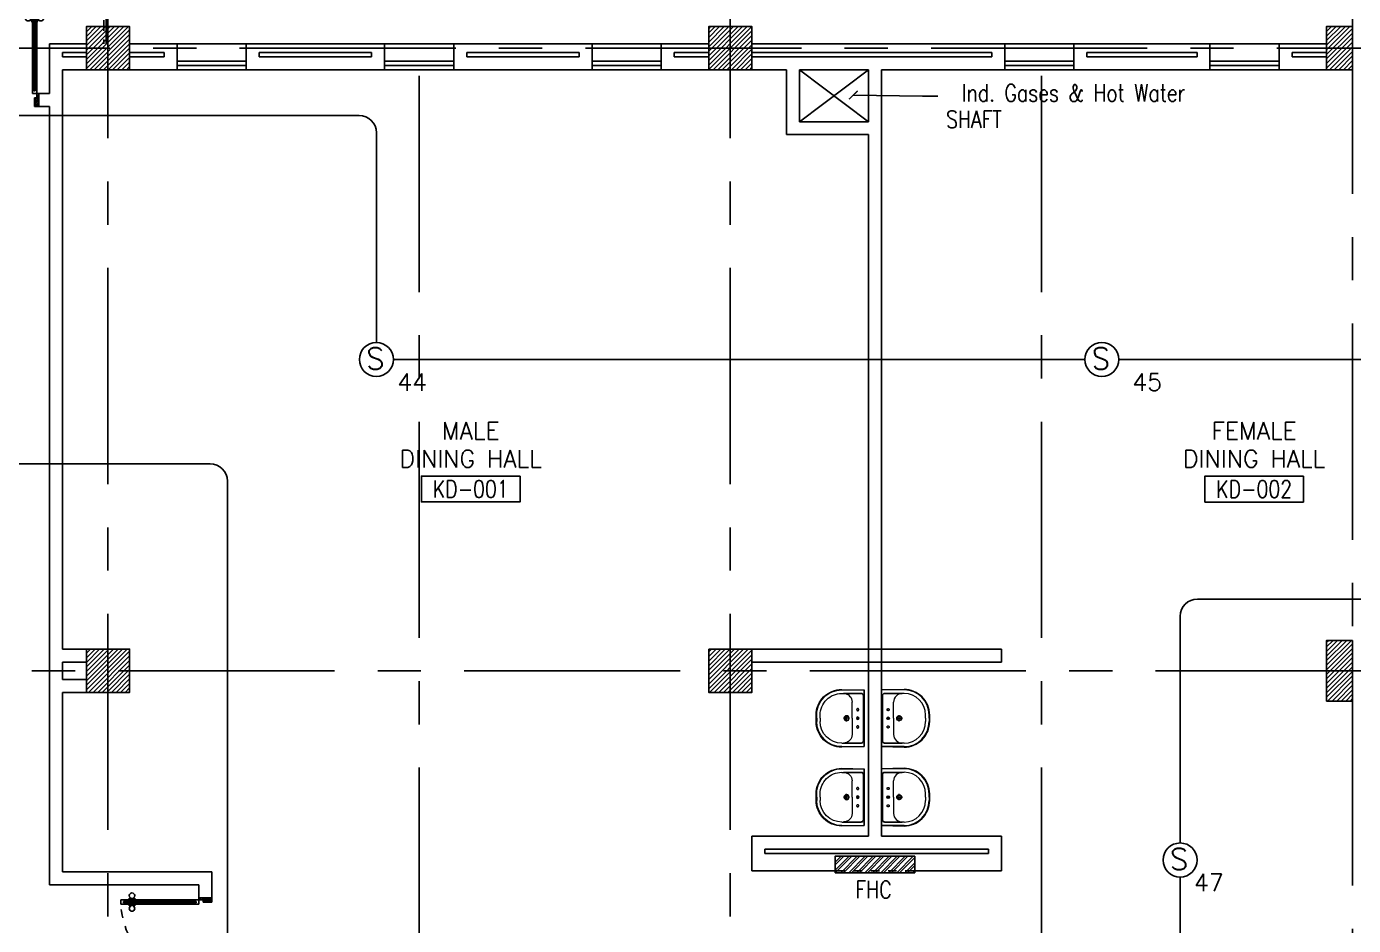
# Model space of a CAD drawing. Extents: x 0 to 93.3, y -13.5 to 76.8.
# Drawn here: x 23.64 to 38.99, y 54.07 to 64.47 of the extents above; entities that cross this region are included whole.
import ezdxf
from ezdxf.enums import TextEntityAlignment as Align

# ---------------------------------------------------------------- set-up
doc = ezdxf.new("R2010")
doc.units = 0
doc.header["$MEASUREMENT"] = 0
doc.header["$PDMODE"] = 3
doc.header["$PDSIZE"] = 0.1
for name, pattern in [('CENTERX2', [4, 2.5, -0.5, 0.5, -0.5]), ('DASHED', [0.75, 0.5, -0.25]), ('HIDDEN', [0.375, 0.25, -0.125]), ('HIDDEN2', [0.1875, 0.125, -0.0625])]:
    doc.linetypes.add(name, pattern=pattern)
doc.layers.get('0').update_dxf_attribs({"color": 11, "linetype": 'CONTINUOUS'})
doc.layers.get('DEFPOINTS').update_dxf_attribs({"color": 11, "linetype": 'CONTINUOUS'})
for name, color, linetype in [('A-JEERI', 11, 'CONTINUOUS'), ('AX-DIM', 11, 'CONTINUOUS'), ('AXES', 11, 'CENTERX2'), ('COL', 11, 'CONTINUOUS'), ('DOOR', 11, 'CONTINUOUS'), ('E-FIRE', 4, 'CONTINUOUS'), ('E-WIRE', 4, 'CONTINUOUS'), ('FHC', 11, 'CONTINUOUS'), ('FIX', 11, 'CONTINUOUS'), ('HAT', 11, 'CONTINUOUS'), ('INSUL', 11, 'CONTINUOUS'), ('RM-BOX', 11, 'CONTINUOUS'), ('RM-NAME', 11, 'CONTINUOUS'), ('RM-NO', 11, 'CONTINUOUS'), ('SHAFT', 11, 'CONTINUOUS'), ('STR', 11, 'CONTINUOUS'), ('WALL', 11, 'CONTINUOUS'), ('WIN', 11, 'CONTINUOUS')]:
    doc.layers.add(name, color=color, linetype=linetype)
doc.styles.add('ROMANS', font='ROMANS.shx', dxfattribs={"width": 0.6})
doc.dimstyles.new('STANDARD in', dxfattribs={"dimtxt": 0.2, "dimasz": 0.1, "dimexe": 0.07, "dimexo": 0.05, "dimgap": 0.1, "dimtad": 1, "dimdec": 0, "dimlfac": 1000, "dimzin": 0, "dimdsep": 46, "dimtxsty": 'ROMANS', "dimblk": 'ARCHTICK', "dimcen": 0.05, "dimdle": 0.05, "dimclrd": 7, "dimclre": 7, "dimclrt": 2, "dimadec": 0, "dimazin": 0, "dimtfac": 1, "dimtdec": 0, "dimtmove": 2, "dimatfit": 3, "dimldrblk": 'ARCHTICK', "dimfxl": 0, "dimtolj": 1, "dimtzin": 0, "dimarcsym": 0})

# ---------------------------------------------------------------- blocks, each defined once
blk = doc.blocks.new('A$C272A55A0')
at = {"layer": 'DOOR', "color": 0, "linetype": 'ByBlock'}
for p, q in [((0, 900), (0, 1050)), ((50, 1050), (0, 1050)), ((25, 950), (50, 950)), ((25, 900), (25, 950)), ((50, 950), (50, 1050)), ((1750, 950), (1750, 1050)), ((1750, 1050), (1800, 1050)), ((1775, 950), (1750, 950)), ((1775, 900), (1775, 950)), ((1800, 1050), (1800, 900)), ((0, 900), (25, 900)), ((75, 900), (25, 900)), ((25, 850), (25, 900)), ((42, 850), (25, 850)), ((58, 870), (42, 870)), ((42, 870), (42, 850)), ((58, 850), (58, 870)), ((75, 850), (58, 850)), ((75, 900), (75, 850)), ((1725, 900), (1775, 900)), ((1725, 900), (1725, 850)), ((1725, 850), (1742, 850)), ((1742, 870), (1758, 870)), ((1742, 850), (1742, 870)), ((1758, 870), (1758, 850)), ((1758, 850), (1775, 850)), ((1800, 900), (1775, 900)), ((1775, 850), (1775, 900)), ((1718, 160), (1709, 160)), ((1709, 95), (1709, 160)), ((1725, 173), (1718, 173)), ((1718, 173), (1718, 83)), ((1718, 95), (1718, 160)), ((1775, 173), (1782, 173)), ((1782, 173), (1782, 83)), ((1782, 160), (1791, 160)), ((1782, 95), (1782, 160)), ((1791, 95), (1791, 160)), ((25, 50), (42, 50)), ((25, 50), (25, 0)), ((25, 0), (75, 0)), ((75, 0), (25, 0)), ((42, 50), (42, 30)), ((42, 30), (58, 30)), ((58, 50), (75, 50)), ((58, 50), (58, 30)), ((75, 50), (75, 0)), ((1718, 95), (1709, 95)), ((1725, 83), (1718, 83)), ((1742, 50), (1725, 50)), ((1725, 50), (1725, 0)), ((1775, 0), (1725, 0)), ((1725, 0), (1775, 0)), ((1742, 50), (1742, 30)), ((1758, 30), (1742, 30)), ((1775, 50), (1758, 50)), ((1758, 50), (1758, 30)), ((1775, 83), (1782, 83)), ((1775, 50), (1775, 0)), ((1782, 95), (1791, 95))]:
    blk.add_line(p, q, dxfattribs=at)
at = {"layer": 'DOOR', "color": 9, "linetype": 'ByBlock'}
for p, q in [((50, 1050), (0, 1010)), ((50, 1050), (0, 937)), ((50, 1050), (37, 950)), ((1750, 1050), (1800, 1010)), ((1750, 1050), (1800, 937)), ((1750, 1050), (1763, 950))]:
    blk.add_line(p, q, dxfattribs=at)
at = {"layer": 'DOOR', "linetype": 'ByBlock'}
for p, q in [((25, 850), (25, 50)), ((42, 850), (42, 50)), ((58, 850), (58, 50)), ((75, 50), (75, 850)), ((1725, 50), (1725, 850)), ((1742, 850), (1742, 50)), ((1758, 850), (1758, 50)), ((1775, 850), (1775, 50))]:
    blk.add_line(p, q, dxfattribs=at)
at = {"layer": 'DOOR', "color": 0, "linetype": 'ByBlock'}
for centre in [(1676, 128), (1824, 128)]:
    blk.add_circle(centre, 32.4, dxfattribs=at)
at = {"layer": 'DOOR', "color": 9, "linetype": 'ByBlock'}
for centre, radius, start, end in [((50, 1050), 54.4, 203.2074, 270), ((50, 1050), 74.4, 227.7764, 270), ((50, 1050), 94.4, 238.0182, 270), ((50, 1050), 114, 244.0838, 257.3774), ((50, 1050), 134, 248.1598, 259.28), ((50, 1050), 34.4, 180, 270), ((50, 1050), 14.4, 180, 270), ((1750, 1050), 14.4, 270, 0), ((1750, 1050), 34.4, 270, 0), ((1750, 1050), 54.4, 270, 336.7926), ((1750, 1050), 74.4, 270, 312.2236), ((1750, 1050), 94.4, 270, 301.9818), ((1750, 1050), 114, 282.6226, 295.9162), ((1750, 1050), 134, 280.72, 291.8402), ((50, 1050), 154, 251.1053, 256.2858), ((1750, 1050), 154, 283.7142, 288.8947)]:
    blk.add_arc(centre, radius, start, end, dxfattribs=at)
at = {"layer": 'DOOR', "linetype": 'HIDDEN', "ltscale": 0.5}
for centre, start, end in [((50, 851), 268.3174, 3.2965), ((1750, 851), 176.7035, 271.6826)]:
    blk.add_arc(centre, 851, start, end, dxfattribs=at)
at = {"layer": 'WALL', "linetype": 'ByBlock'}
blk.add_line((1800, 900), (1800, 1050), dxfattribs=at)
blk = doc.blocks.new('*X46')
at = {"color": 0}
for p, q in [((84179, 62330), (84651, 62801)), ((84179, 62383), (84598, 62801)), ((84179, 62436), (84545, 62801)), ((84179, 62489), (84492, 62801)), ((84179, 62542), (84438, 62801)), ((84179, 62595), (84385, 62801)), ((84179, 62648), (84332, 62801)), ((84179, 62701), (84279, 62801)), ((84179, 62754), (84226, 62801)), ((84204, 62301), (84679, 62777)), ((84257, 62301), (84679, 62724)), ((84310, 62301), (84679, 62671)), ((84363, 62301), (84679, 62617)), ((84416, 62301), (84679, 62564)), ((84469, 62301), (84679, 62511)), ((84522, 62301), (84679, 62458)), ((84575, 62301), (84679, 62405)), ((84628, 62301), (84679, 62352))]:
    blk.add_line(p, q, dxfattribs=at)
blk = doc.blocks.new('RM1')
at = {"layer": 'RM-BOX'}
blk.add_lwpolyline([(570, -200), (-570, -200), (-570, -500), (570, -500)], close=True, dxfattribs=at)
at = {"layer": 'RM-NAME', "style": 'ROMANS'}
for tag, p in [('ROOMNAME1', (0, 324)), ('ROOMNAME2', (0, 0))]:
    blk.add_attdef(tag, text='', height=200, dxfattribs=at).set_placement(p, align=Align.MIDDLE)
at = {"layer": 'RM-NO', "style": 'ROMANS', "width": 0.8}
blk.add_attdef('ROOMNO', text='', height=200, dxfattribs=at).set_placement((0, -350), align=Align.MIDDLE)
blk = doc.blocks.new('*X95')
at = {"color": 0}
for p, q in [((203889, 62343), (204346, 62801)), ((203889, 62396), (204293, 62801)), ((203889, 62450), (204240, 62801)), ((203889, 62503), (204187, 62801)), ((203889, 62556), (204134, 62801)), ((203889, 62609), (204081, 62801)), ((203889, 62662), (204028, 62801)), ((203889, 62715), (203975, 62801)), ((203889, 62768), (203922, 62801)), ((203899, 62301), (204389, 62790)), ((203952, 62301), (204389, 62737)), ((204005, 62301), (204389, 62684)), ((204058, 62301), (204389, 62631)), ((204111, 62301), (204389, 62578)), ((204164, 62301), (204389, 62525)), ((204217, 62301), (204389, 62472)), ((204270, 62301), (204389, 62419)), ((204323, 62301), (204389, 62366)), ((204376, 62301), (204389, 62313))]:
    blk.add_line(p, q, dxfattribs=at)
blk = doc.blocks.new('A$C010A25D0')
at = {"layer": 'DOOR', "color": 0, "linetype": 'ByBlock'}
for p, q in [((0, 2031), (0, 1981)), ((0, 1981), (0, 2031)), ((50, 2031), (0, 2031)), ((30, 2014), (30, 1998)), ((50, 2014), (30, 2014)), ((50, 1998), (30, 1998)), ((50, 2031), (50, 2014)), ((50, 1998), (50, 1981)), ((83, 2031), (83, 2038)), ((173, 2038), (83, 2038)), ((95, 2038), (95, 2047)), ((95, 2047), (160, 2047)), ((95, 2038), (160, 2038)), ((160, 2038), (160, 2047)), ((173, 2031), (173, 2038)), ((950, 2014), (950, 2031)), ((950, 2031), (1000, 2031)), ((970, 2014), (950, 2014)), ((950, 1981), (950, 1998)), ((950, 1998), (970, 1998)), ((970, 1998), (970, 2014)), ((1000, 2056), (1000, 2031)), ((1000, 2056), (1150, 2056)), ((1000, 1981), (1000, 2031)), ((1000, 2031), (1050, 2031)), ((1050, 2031), (1050, 2006)), ((1050, 2006), (1150, 2006)), ((1150, 2006), (1150, 2056)), ((50, 1981), (0, 1981)), ((83, 1981), (83, 1974)), ((173, 1974), (83, 1974)), ((95, 1974), (95, 1965)), ((95, 1974), (160, 1974)), ((95, 1965), (160, 1965)), ((160, 1974), (160, 1965)), ((173, 1981), (173, 1974)), ((1000, 1981), (950, 1981)), ((50, 131), (0, 131)), ((0, 131), (0, 81)), ((0, 81), (0, 131)), ((50, 81), (0, 81)), ((50, 114), (30, 114)), ((30, 98), (30, 114)), ((50, 98), (30, 98)), ((50, 114), (50, 131)), ((50, 81), (50, 98)), ((173, 138), (83, 138)), ((83, 131), (83, 138)), ((83, 81), (83, 74)), ((173, 74), (83, 74)), ((95, 147), (160, 147)), ((95, 138), (95, 147)), ((95, 138), (160, 138)), ((95, 74), (160, 74)), ((95, 74), (95, 65)), ((95, 65), (160, 65)), ((160, 138), (160, 147)), ((160, 74), (160, 65)), ((173, 131), (173, 138)), ((173, 81), (173, 74)), ((1000, 131), (950, 131)), ((950, 131), (950, 114)), ((950, 114), (970, 114)), ((970, 98), (950, 98)), ((950, 98), (950, 81)), ((950, 81), (1000, 81)), ((970, 114), (970, 98)), ((1000, 131), (1000, 81)), ((1000, 56), (1000, 81)), ((1000, 81), (1050, 81)), ((1000, 56), (1150, 56)), ((1050, 81), (1050, 106)), ((1050, 106), (1150, 106)), ((1150, 106), (1150, 56))]:
    blk.add_line(p, q, dxfattribs=at)
at = {"layer": 'DOOR', "linetype": 'ByBlock'}
for p, q in [((950, 2031), (50, 2031)), ((950, 2014), (50, 2014)), ((950, 1998), (50, 1998)), ((50, 1981), (950, 1981)), ((50, 131), (950, 131)), ((950, 114), (50, 114)), ((950, 98), (50, 98)), ((950, 81), (50, 81)), ((1150, 56), (1000, 56))]:
    blk.add_line(p, q, dxfattribs=at)
at = {"layer": 'DOOR', "color": 9, "linetype": 'ByBlock'}
for p, q in [((1150, 2006), (1037, 2056)), ((1150, 2006), (1050, 2019)), ((1150, 2006), (1110, 2056)), ((1150, 106), (1037, 56)), ((1150, 106), (1050, 93)), ((1150, 106), (1110, 56))]:
    blk.add_line(p, q, dxfattribs=at)
at = {"layer": 'DOOR', "color": 0, "linetype": 'ByBlock'}
for centre in [(128, 2079), (128, 1932), (128, 179), (128, 32)]:
    blk.add_circle(centre, 32.4, dxfattribs=at)
at = {"layer": 'DOOR', "linetype": 'HIDDEN', "ltscale": 0.5}
for centre, start, end in [((951, 2006), 178.494, 272.9568), ((951, 106), 87.0432, 181.506)]:
    blk.add_arc(centre, 951, start, end, dxfattribs=at)
at = {"layer": 'DOOR', "color": 9, "linetype": 'ByBlock'}
for centre, radius, start, end in [((1150, 2006), 154, 161.1053, 166.2858), ((1150, 2006), 134, 158.1598, 169.28), ((1150, 2006), 114, 154.0838, 167.3774), ((1150, 2006), 94.4, 148.0182, 180), ((1150, 2006), 74.4, 137.7764, 180), ((1150, 2006), 54.4, 113.2074, 180), ((1150, 2006), 34.4, 90, 180), ((1150, 2006), 14.4, 90, 180), ((1150, 106), 154, 193.7142, 198.8947), ((1150, 106), 134, 190.72, 201.8402), ((1150, 106), 114, 192.6226, 205.9162), ((1150, 106), 94.4, 180, 211.9818), ((1150, 106), 74.4, 180, 222.2236), ((1150, 106), 54.4, 180, 246.7926), ((1150, 106), 34.4, 180, 270), ((1150, 106), 14.4, 180, 270)]:
    blk.add_arc(centre, radius, start, end, dxfattribs=at)
at = {"layer": 'WALL'}
blk.add_line((1000, 56), (1150, 56), dxfattribs=at)
blk = doc.blocks.new('*X114')
at = {"color": 0}
for p, q in [((196689, 69515), (197174, 70001)), ((196689, 69568), (197121, 70001)), ((196689, 69621), (197068, 70001)), ((196689, 69675), (197015, 70001)), ((196689, 69728), (196962, 70001)), ((196689, 69781), (196909, 70001)), ((196689, 69834), (196856, 70001)), ((196689, 69887), (196803, 70001)), ((196689, 69940), (196750, 70001)), ((196689, 69993), (196697, 70001)), ((196727, 69501), (197189, 69962)), ((196780, 69501), (197189, 69909)), ((196833, 69501), (197189, 69856)), ((196886, 69501), (197189, 69803)), ((196939, 69501), (197189, 69750)), ((196992, 69501), (197189, 69697)), ((197045, 69501), (197189, 69644)), ((197098, 69501), (197189, 69591)), ((197151, 69501), (197189, 69538))]:
    blk.add_line(p, q, dxfattribs=at)
blk = doc.blocks.new('*X112')
at = {"color": 0}
for p, q in [((203887, 69501), (204387, 70001)), ((203889, 69556), (204334, 70001)), ((203889, 69609), (204281, 70001)), ((203889, 69662), (204228, 70001)), ((203889, 69715), (204175, 70001)), ((203889, 69768), (204121, 70001)), ((203889, 69821), (204068, 70001)), ((203889, 69874), (204015, 70001)), ((203889, 69927), (203962, 70001)), ((203889, 69980), (203909, 70001)), ((203940, 69501), (204389, 69950)), ((203993, 69501), (204389, 69897)), ((204046, 69501), (204389, 69844)), ((204099, 69501), (204389, 69791)), ((204152, 69501), (204389, 69738)), ((204205, 69501), (204389, 69685)), ((204258, 69501), (204389, 69632)), ((204311, 69501), (204389, 69579)), ((204364, 69501), (204389, 69526))]:
    blk.add_line(p, q, dxfattribs=at)
blk = doc.blocks.new('_ARCHTICK')
at = {"color": 0, "linetype": 'ByBlock', "const_width": 0.15}
blk.add_lwpolyline([(-0.5, -0.5), (0.5, 0.5)], dxfattribs=at)
blk = doc.blocks.new('*D137')
at = {"layer": 'AX-DIM', "color": 7, "lineweight": -2}
for p, q in [((6.53, 75.605), (81.32, 75.605)), ((6.58, 73.123), (6.58, 75.675)), ((81.27, 63.477), (81.27, 75.675))]:
    blk.add_line(p, q, dxfattribs=at)
at = {"layer": 'DEFPOINTS', "color": 0}
for p in [(81.27, 75.605), (6.58, 73.073), (81.27, 63.427)]:
    blk.add_point(p, dxfattribs=at)
at = {"layer": 'AX-DIM', "color": 7, "lineweight": -2, "xscale": 0.1, "yscale": 0.1, "zscale": 0.1, "rotation": 180}
blk.add_blockref('_ARCHTICK', (6.58, 75.605), dxfattribs=at)
at = {"layer": 'AX-DIM', "color": 7, "lineweight": -2, "xscale": 0.1, "yscale": 0.1, "zscale": 0.1}
blk.add_blockref('_ARCHTICK', (81.27, 75.605), dxfattribs=at)
at = {"layer": 'AX-DIM', "color": 2, "insert": (43.925, 75.805), "char_height": 0.2, "attachment_point": 5, "style": 'ROMANS'}
blk.add_mtext('\\A1;74690', dxfattribs=at)
blk = doc.blocks.new('C-300')
at = {"layer": 'HAT', "linetype": 'ByBlock', "ltscale": 0.3}
h = blk.add_hatch(dxfattribs=at)
h.set_pattern_fill('ANSI31', color=8, scale=300, style=0)
h.set_pattern_definition([(45, (-258496.182, -82361.005), (-26.5165043, 26.5165043), [])])
h.paths.add_polyline_path([(300, 500), (0, 500), (0, 250), (300, 250)])
h.paths.add_polyline_path([(300, 250), (0, 250), (0, 0), (300, 0)])
at = {"layer": 'COL'}
blk.add_lwpolyline([(0, 500), (300, 500), (300, 0), (0, 0)], close=True, dxfattribs=at)
blk = doc.blocks.new('LAV-003')
at = {"layer": 'FIX', "linetype": 'ByBlock'}
blk.add_line((-328, -25), (328, -25), dxfattribs=at)
at = {"layer": 'FIX', "linetype": 'Continuous', "lineweight": 20}
for p, q in [((-328, -285), (-328, -25)), ((328, -285), (328, -25)), ((-288, -285), (-288, -265)), ((0, -165), (-187, -165)), ((0, -165), (187, -165)), ((287, -285), (287, -265)), ((0, -535), (-38, -535)), ((0, -575), (-38, -575)), ((0, -535), (38, -535)), ((0, -575), (38, -575))]:
    blk.add_line(p, q, dxfattribs=at)
at = {"layer": 'FIX', "linetype": 'ByBlock', "ltscale": 0.3}
for p, q in [((-288, -265), (-288, -60)), ((0, -35), (-262, -35)), ((0, -35), (262, -35)), ((287, -265), (287, -60))]:
    blk.add_line(p, q, dxfattribs=at)
at = {"layer": 'FIX', "lineweight": 20}
for p, q in [((-16, -101), (15, -101)), ((0, -85), (0, -116))]:
    blk.add_line(p, q, dxfattribs=at)
at = {"layer": 'FIX', "linetype": 'DASHED', "lineweight": 20, "ltscale": 0.04}
for p, q in [((-36, -230), (37, -230)), ((0, -194), (0, -266))]:
    blk.add_line(p, q, dxfattribs=at)
at = {"layer": 'FIX', "linetype": 'Continuous', "lineweight": 20}
blk.add_lwpolyline([(295, -25), (0, -25), (-328, -25), (-334, -285, 0.414214), (-38, -582), (0, -582), (38, -582, 0.414214), (334, -285), (328, -25), (0, -25)], format="xyb", dxfattribs=at)
at = {"layer": 'FIX', "linetype": 'HIDDEN', "lineweight": 20, "ltscale": 0.05}
for centre in [(-100, -101), (100, -101)]:
    blk.add_circle(centre, 12.4, dxfattribs=at)
at = {"layer": 'FIX', "lineweight": 20}
for centre, radius in [((0, -101), 15.5), ((0, -230), 29.5), ((0, -230), 22.5)]:
    blk.add_circle(centre, radius, dxfattribs=at)
at = {"layer": 'FIX', "linetype": 'ByBlock', "ltscale": 0.3}
for centre, start, end in [((-262, -60), 90, 180), ((262, -60), 0, 90)]:
    blk.add_arc(centre, 25, start, end, dxfattribs=at)
at = {"layer": 'FIX', "linetype": 'Continuous', "lineweight": 20}
for centre, radius, start, end in [((-38, -285), 290, 180, 270), ((-38, -285), 250, 180, 270), ((-187, -265), 100, 90, 180), ((38, -285), 290, 270, 0), ((38, -285), 250, 270, 0), ((187, -265), 100, 0, 90)]:
    blk.add_arc(centre, radius, start, end, dxfattribs=at)
blk = doc.blocks.new('S')
at = {"layer": 'E-FIRE'}
blk.add_circle((0, 0), 197, dxfattribs=at)
at = {"layer": 'E-FIRE', "color": 3, "style": 'ROMANS'}
blk.add_text('S', height=250, dxfattribs=at).set_placement((-119, -115))

msp = doc.modelspace()

# ---------------------------------------------------------------- hatches: boundary and pattern name
at = {"layer": 'FHC', "linetype": 'ByBlock', "ltscale": 0.3}
h = msp.add_hatch(dxfattribs=at)
h.set_pattern_fill('ANSI32', color=11, scale=175, style=0)
h.set_pattern_definition([(44.999998, (-199.20165, 23.63371), (-0.046403885, 0.046403882), []), (44.999998, (-199.17071, 23.63371), (-0.046403885, 0.046403882), [])])
h.paths.add_polyline_path([(33.9145, 54.6847), (33.9145, 54.8747), (32.9945, 54.8747), (32.9945, 54.6847)])
h.paths.add_polyline_path([(32.7819, 54.2636), (32.7819, 54.6844), (33.0444, 54.6844), (33.0444, 54.2636)], flags=9)
at = {"layer": 'HAT'}
h = msp.add_hatch(dxfattribs=at)
h.set_pattern_fill('ANSI31', color=256, scale=0.3, style=0)
h.set_pattern_definition([(45, (-344.765687, -5.511), (-0.0265165043, 0.0265165043), [])])
h.paths.add_polyline_path([(38.9795, 57.02), (38.9795, 57.37), (38.6795, 57.37), (38.6795, 57.02)])
h.paths.add_polyline_path([(38.6795, 56.67), (38.9795, 56.67), (38.9795, 57.02), (38.6795, 57.02)])

# ---------------------------------------------------------------- linework, layer by layer
at = {"layer": 'AXES'}
for p, q in [((24.5795, -12.8215), (24.5795, 76.0748)), ((31.7795, -12.8215), (31.7795, 76.0748)), ((38.9795, -1.4643), (38.9795, 75.7248)), ((92.6023, 64.22), (22.7795, 64.22)), ((28.1795, 5.4), (28.1795, 64.22)), ((35.3795, 5.4), (35.3795, 64.22)), ((0.7, 57.02), (92.5981, 57.02))]:
    msp.add_line(p, q, dxfattribs=at)
at = {"layer": 'COL'}
for points in [[(24.3295, 63.97), (24.3295, 64.47), (24.8295, 64.47), (24.8295, 63.97)], [(31.5295, 63.97), (31.5295, 64.47), (32.0295, 64.47), (32.0295, 63.97)], [(24.3295, 57.27), (24.3295, 56.77), (24.8295, 56.77), (24.8295, 57.27)], [(31.5295, 57.27), (31.5295, 56.77), (32.0295, 56.77), (32.0295, 57.27)], [(38.9795, 57.37), (38.9795, 56.67), (38.6795, 56.67), (38.6795, 57.37)]]:
    msp.add_lwpolyline(points, close=True, dxfattribs=at)
at = {"layer": 'E-WIRE', "color": 4}
for p, q in [((22.0045, 63.4423), (27.4846, 63.4423)), ((27.6846, 60.8171), (27.6846, 63.2423)), ((35.8812, 60.62), (27.8817, 60.62)), ((36.2754, 60.62), (40.9787, 60.62)), ((22.9766, 59.4128), (25.7607, 59.4128)), ((25.9607, 52.0557), (25.9607, 59.2128))]:
    msp.add_line(p, q, dxfattribs=at)
at = {"layer": 'E-WIRE'}
for p, q in [((37.1839, 57.8494), (40.9758, 57.8494)), ((36.9839, 55.0282), (36.9839, 57.6494)), ((36.9839, 54.634), (36.9839, 52.9808))]:
    msp.add_line(p, q, dxfattribs=at)
at = {"layer": 'E-WIRE', "color": 4}
for centre in [(27.4846, 63.2423), (25.7607, 59.2128)]:
    msp.add_arc(centre, 0.2, 0, 90, dxfattribs=at)
at = {"layer": 'E-WIRE'}
msp.add_arc((37.1839, 57.6494), 0.2, 90, 180, dxfattribs=at)
at = {"layer": 'FHC', "linetype": 'ByBlock', "ltscale": 0.3}
for p, q in [((32.9945, 54.8747), (33.9145, 54.8747)), ((32.9945, 54.6847), (32.9945, 54.8747)), ((33.9145, 54.8747), (33.9145, 54.6847)), ((33.9145, 54.6847), (32.9945, 54.6847))]:
    msp.add_line(p, q, dxfattribs=at)
at = {"layer": 'FHC', "color": 250, "linetype": 'HIDDEN', "ltscale": 0.25}
msp.add_line((33.0043, 54.7077), (33.9138, 54.7077), dxfattribs=at)
at = {"layer": 'INSUL'}
for p, q in [((24.0545, 64.12), (24.0545, 64.17)), ((24.0545, 64.17), (24.3295, 64.17)), ((24.0545, 64.17), (24.3295, 64.17)), ((24.0545, 64.12), (24.0545, 64.17)), ((24.0545, 64.12), (24.0545, 64.17)), ((24.0545, 64.12), (24.3295, 64.12)), ((24.0545, 64.12), (24.3295, 64.12)), ((24.8295, 64.17), (25.2295, 64.17)), ((25.1795, 64.17), (24.8295, 64.17)), ((24.8295, 64.12), (25.2295, 64.12)), ((25.1795, 64.12), (24.8295, 64.12)), ((25.2295, 64.17), (25.2295, 64.12)), ((26.3295, 64.17), (27.6295, 64.17)), ((26.3295, 64.17), (26.3295, 64.12)), ((26.3295, 64.12), (27.6295, 64.12)), ((27.6295, 64.17), (27.6295, 64.12)), ((30.0295, 64.17), (28.7295, 64.17)), ((28.7295, 64.17), (28.7295, 64.12)), ((30.0295, 64.12), (28.7295, 64.12)), ((30.0295, 64.17), (30.0295, 64.12)), ((31.1295, 64.17), (31.5295, 64.17)), ((31.1295, 64.17), (31.1295, 64.12)), ((31.1295, 64.12), (31.5295, 64.12)), ((32.0295, 64.17), (34.8045, 64.17)), ((32.0295, 64.12), (34.8045, 64.12)), ((34.8045, 64.17), (34.8045, 64.12)), ((37.1795, 64.17), (35.9045, 64.17)), ((35.9045, 64.17), (35.9045, 64.12)), ((37.1795, 64.12), (35.9045, 64.12)), ((37.1795, 64.17), (37.1795, 64.12)), ((38.2795, 64.17), (38.6795, 64.17)), ((38.2795, 64.17), (38.2795, 64.12)), ((38.2795, 64.12), (38.6795, 64.12))]:
    msp.add_line(p, q, dxfattribs=at)
at = {"layer": 'SHAFT', "color": 251, "linetype": 'ByBlock'}
for p, q in [((32.5795, 63.97), (33.3795, 63.37)), ((32.5795, 63.37), (33.3795, 63.97))]:
    msp.add_line(p, q, dxfattribs=at)
at = {"layer": 'STR', "linetype": 'HIDDEN2'}
msp.add_line((24.5295, 67.47), (24.5295, 64.27), dxfattribs=at)
at = {"layer": 'STR'}
msp.add_line((24.5595, 67.49), (24.5595, 64.27), dxfattribs=at)
at = {"layer": 'WALL'}
for p, q in [((23.9045, 64.27), (24.3295, 64.27)), ((23.9045, 64.27), (23.9045, 63.695)), ((23.9045, 64.27), (23.9045, 63.695)), ((23.9045, 64.27), (24.3295, 64.27)), ((23.9045, 64.27), (23.9045, 63.695)), ((24.8295, 64.27), (25.3795, 64.27)), ((25.3795, 64.27), (25.3795, 63.97)), ((26.1795, 64.27), (27.7795, 64.27)), ((26.1795, 64.27), (26.1795, 63.97)), ((27.7795, 64.27), (27.7795, 63.97)), ((30.1795, 64.27), (28.5795, 64.27)), ((28.5795, 64.27), (28.5795, 63.97)), ((30.1795, 64.27), (30.1795, 63.97)), ((30.9795, 64.27), (30.9795, 63.97)), ((31.5295, 64.27), (30.9795, 64.27)), ((32.0295, 64.27), (34.9545, 64.27)), ((34.9545, 64.27), (34.9545, 63.97)), ((37.3295, 64.27), (35.7545, 64.27)), ((35.7545, 64.27), (35.7545, 63.97)), ((37.3295, 64.27), (37.3295, 63.97)), ((38.1295, 64.27), (38.1295, 63.97)), ((38.6795, 64.27), (38.1295, 64.27)), ((24.0545, 63.97), (24.0545, 57.27)), ((24.0545, 63.97), (24.3295, 63.97)), ((24.0545, 63.97), (24.3295, 63.97)), ((24.8295, 63.97), (25.3795, 63.97)), ((26.1795, 63.97), (27.7795, 63.97)), ((30.1795, 63.97), (28.5795, 63.97)), ((31.5295, 63.97), (30.9795, 63.97)), ((32.0295, 63.97), (32.4295, 63.97)), ((32.4295, 63.97), (32.4295, 63.22)), ((32.5795, 63.97), (33.3795, 63.97)), ((32.5795, 63.97), (32.5795, 63.37)), ((33.3795, 63.97), (33.3795, 63.37)), ((33.3795, 63.97), (33.3795, 63.37)), ((33.5295, 63.97), (33.5295, 55.1077)), ((33.5295, 63.97), (34.9545, 63.97)), ((37.3295, 63.97), (35.7545, 63.97)), ((38.6795, 63.97), (38.1295, 63.97)), ((23.7795, 63.695), (23.7795, 63.545)), ((23.7795, 63.695), (23.9045, 63.695)), ((23.7795, 63.695), (23.9045, 63.695)), ((23.7795, 63.695), (23.7795, 63.545)), ((23.7795, 63.695), (23.7795, 63.545)), ((23.7795, 63.695), (23.7795, 63.545)), ((23.7795, 63.545), (23.9045, 63.545)), ((23.7795, 63.545), (23.9045, 63.545)), ((23.9045, 63.545), (23.9045, 54.545)), ((23.9045, 63.545), (23.9045, 54.545)), ((32.5795, 63.37), (33.3795, 63.37)), ((33.3795, 63.22), (32.4295, 63.22)), ((33.3795, 63.22), (33.3795, 55.1077)), ((24.3295, 57.27), (24.0545, 57.27)), ((24.3295, 57.27), (24.0545, 57.27)), ((34.9177, 57.27), (32.0295, 57.27)), ((34.9177, 57.27), (34.9177, 57.12)), ((24.3295, 57.12), (24.0545, 57.12)), ((24.0545, 56.92), (24.0545, 57.12)), ((32.0295, 57.17), (32.0295, 56.77)), ((34.9177, 57.12), (32.0295, 57.12)), ((24.3295, 56.92), (24.0545, 56.92)), ((24.0545, 56.77), (24.0545, 54.695)), ((24.3295, 56.77), (24.0545, 56.77)), ((24.3295, 56.77), (24.0545, 56.77)), ((32.0295, 55.1077), (33.3795, 55.1077)), ((32.0295, 54.7077), (32.0295, 55.1077)), ((34.9177, 55.1077), (33.5295, 55.1077)), ((34.9177, 55.1077), (34.9177, 54.7077)), ((32.1795, 54.9577), (34.7677, 54.9577)), ((32.1795, 54.9577), (32.1795, 54.9077)), ((32.1795, 54.9077), (34.7677, 54.9077)), ((32.9945, 54.7077), (32.9945, 54.8747)), ((32.9945, 54.8747), (33.9145, 54.8747)), ((33.9145, 54.8747), (33.9145, 54.7074)), ((34.7677, 54.9577), (34.7677, 54.9077)), ((24.0545, 54.695), (25.7795, 54.695)), ((25.7795, 54.695), (25.7795, 54.395)), ((32.0295, 54.7077), (32.9945, 54.7077)), ((33.9145, 54.7077), (34.9177, 54.7077)), ((23.9045, 54.545), (25.6295, 54.545)), ((23.9045, 54.545), (25.1795, 54.545)), ((25.6295, 54.545), (25.6295, 54.395)), ((25.6295, 54.395), (25.7795, 54.395))]:
    msp.add_line(p, q, dxfattribs=at)
at = {"layer": 'WIN'}
for p, q in [((25.3795, 64.27), (26.1795, 64.27)), ((27.7795, 64.27), (28.5795, 64.27)), ((30.1795, 64.27), (30.9795, 64.27)), ((34.9545, 64.27), (35.7545, 64.27)), ((37.3295, 64.27), (38.1295, 64.27)), ((25.3795, 64.07), (26.1795, 64.07)), ((25.3795, 64.02), (26.1795, 64.02)), ((27.7795, 64.07), (28.5795, 64.07)), ((27.7795, 64.02), (28.5795, 64.02)), ((30.1795, 64.07), (30.9795, 64.07)), ((30.1795, 64.02), (30.9795, 64.02)), ((34.9545, 64.07), (35.7545, 64.07)), ((34.9545, 64.02), (35.7545, 64.02)), ((37.3295, 64.07), (38.1295, 64.07)), ((37.3295, 64.02), (38.1295, 64.02)), ((25.3795, 63.97), (26.1795, 63.97)), ((27.7795, 63.97), (28.5795, 63.97)), ((30.1795, 63.97), (30.9795, 63.97)), ((34.9545, 63.97), (35.7545, 63.97)), ((37.3295, 63.97), (38.1295, 63.97))]:
    msp.add_line(p, q, dxfattribs=at)

# ---------------------------------------------------------------- block references
at = {"layer": 'A-JEERI', "linetype": 'ByBlock', "yscale": 0.0009999999892897904, "zscale": 0.001}
for p, xscale, rotation in [((33.3545, 56.4701), -0.0009999999892897904, 270), ((33.5045, 56.4701), 0.0009999999892897904, 90), ((33.3545, 55.5581), -0.0009999999892897904, 270), ((33.5045, 55.5581), 0.0009999999892897904, 90)]:
    msp.add_blockref('LAV-003', p, dxfattribs=dict(at, xscale=xscale, rotation=rotation))
at = {"layer": 'COL', "linetype": 'ByBlock', "xscale": 0.001000000047497451, "yscale": 0.0009999999892897904, "zscale": 0.001}
msp.add_blockref('C-300', (38.6795, 63.97), dxfattribs=at)
at = {"layer": 'DOOR', "color": 0, "yscale": 0.0009999999892897904, "zscale": 0.001, "rotation": 270}
for name, p, xscale in [('A$C010A25D0', (21.7236, 64.6953), 0.0009999999892897904), ('A$C272A55A0', (24.7292, 52.595), -0.0009999999892897904)]:
    msp.add_blockref(name, p, dxfattribs=dict(at, xscale=xscale))
at = {"layer": 'E-FIRE', "color": 4, "xscale": 0.0009999999892897904, "yscale": 0.0009999999892897904, "zscale": 0.001}
for p in [(27.6846, 60.62), (36.0783, 60.62), (36.9839, 54.8311)]:
    msp.add_blockref('S', p, dxfattribs=at)
at = {"layer": 'HAT', "xscale": 0.001000000047497451, "yscale": 0.0009999999892897904, "zscale": 0.001}
for name, p in [('*X114', (-172.359, -5.531)), ('*X112', (-172.359, -5.531)), ('*X46', (-59.8497, -5.531)), ('*X95', (-172.359, -5.531))]:
    msp.add_blockref(name, p, dxfattribs=at)
for p, values in [((28.7764, 59.4718), {'ROOMNO': 'KD-001', 'ROOMNAME2': 'DINING HALL', 'ROOMNAME1': 'MALE'}), ((37.8405, 59.4715), {'ROOMNO': 'KD-002', 'ROOMNAME2': 'DINING HALL', 'ROOMNAME1': 'FEMALE'})]:
    msp.add_blockref('RM1', p, dxfattribs=at).add_auto_attribs(values)

# ---------------------------------------------------------------- texts
at = {"layer": 'E-FIRE', "color": 4, "style": 'ROMANS'}
for s, p in [('44', (27.9284, 60.2591)), ('45', (36.4317, 60.2591)), ('47', (37.1449, 54.4702))]:
    msp.add_text(s, height=0.2, dxfattribs=at).set_placement(p)
at = {"layer": 'FHC', "style": 'ROMANS', "width": 0.8}
msp.add_text('FHC', height=0.2, dxfattribs=at).set_placement((33.2289, 54.3886))
at = {"layer": 'SHAFT', "color": 4, "style": 'ROMANS', "width": 0.8}
for s, p in [('Ind. Gases & Hot Water', (35.7507, 63.7033)), ('SHAFT', (34.599, 63.397))]:
    msp.add_text(s, height=0.2, dxfattribs=at).set_placement(p, align=Align.MIDDLE)

# ---------------------------------------------------------------- dimensions: what is measured, and where the dimension line sits
at = {"layer": 'AX-DIM'}
dim = msp.add_linear_dim(base=(81.2695, 75.6055), p1=(6.5795, 73.0728), p2=(81.2695, 63.4271), dimstyle='STANDARD in', dxfattribs=at)
dim.commit()
dim.dimension.update_dxf_attribs({"geometry": '*D137', "text_midpoint": (43.9245, 75.8055)})

# ---------------------------------------------------------------- leaders
at = {"layer": 'SHAFT', "color": 6, "linetype": 'ByBlock', "ltscale": 0.3}
msp.add_leader([(33.2033, 63.6782), (34.0026, 63.6648), (34.1814, 63.6648)], dimstyle='STANDARD in', dxfattribs=at)

doc.saveas('drawing.dxf')
